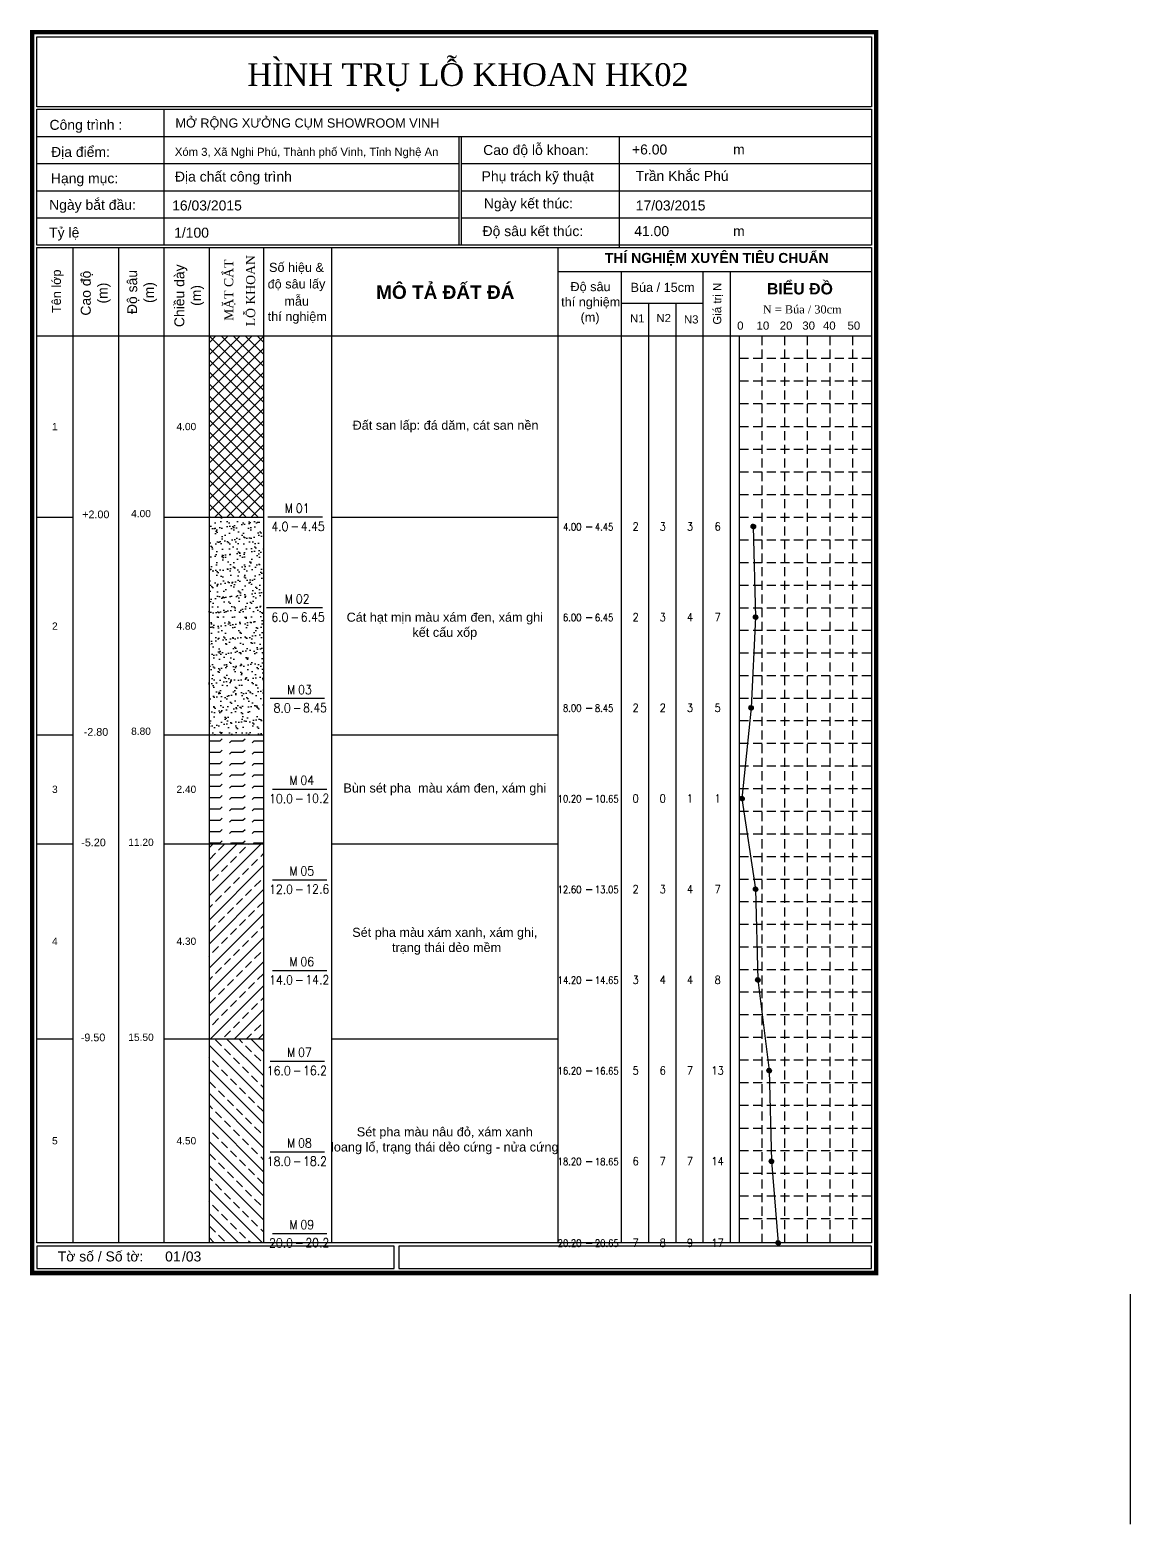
# Model space of a CAD drawing. Extents: x 66 to 2538, y 607 to 1038.
# Drawn here: x 1850.5 to 2093.2, y 609.8 to 939.3 of the extents above; entities that cross this region are included whole.
import ezdxf
from ezdxf.enums import TextEntityAlignment as Align

# ---------------------------------------------------------------- set-up
doc = ezdxf.new("R2010")
doc.units = 0
doc.header["$LTSCALE"] = 8
doc.header["$MEASUREMENT"] = 0
doc.linetypes.add('DASHED2', pattern=[0.375, 0.25, -0.125])
doc.layers.get('0').update_dxf_attribs({"linetype": 'CONTINUOUS'})
doc.layers.get('DEFPOINTS').update_dxf_attribs({"linetype": 'CONTINUOUS'})
for name, color, linetype in [('DUONG', 240, 'CONTINUOUS'), ('TEXT', 1, 'CONTINUOUS'), ('TO1', 2, 'CONTINUOUS')]:
    doc.layers.add(name, color=color, linetype=linetype)
doc.styles.add('ROMANS', font='romans.shx', dxfattribs={"width": 0.88, "height": 2})
doc.styles.get("Standard").update_dxf_attribs({"font": 'VNARIAL.ttf'})
doc.styles.add('VNARIAL', font='VNARIAL.ttf', dxfattribs={"height": 1.6})
doc.styles.add('VNARIALH', font='VHARIAL.ttf', dxfattribs={"height": 2.5})
doc.styles.add('VNTIMEH', font='VHTIME.ttf', dxfattribs={"height": 5})
doc.dimstyles.get("Standard").update_dxf_attribs({"dimtxt": 1.6, "dimasz": 0, "dimexe": 0.18, "dimexo": 0.0625, "dimgap": 0, "dimtad": 0, "dimtih": 1, "dimtoh": 1, "dimlfac": 0.1, "dimzin": 0, "dimdsep": 46, "dimtxsty": 'Standard', "dimblk1": 'NONE', "dimblk2": 'NONE', "dimsah": 1, "dimcen": 0, "dimse1": 1, "dimse2": 1, "dimsd1": 1, "dimsd2": 1, "dimclrd": 8, "dimclre": 8, "dimclrt": 6, "dimadec": 0, "dimazin": 0, "dimtfac": 1, "dimtdec": 4, "dimtofl": 0, "dimtmove": 0, "dimatfit": 3, "dimldrblk": 'NONE', "dimfxl": 1, "dimtolj": 1, "dimtzin": 0, "dimarcsym": 0})

# ---------------------------------------------------------------- blocks, each defined once
blk = doc.blocks.new('*D84')
at = {"layer": 'DEFPOINTS', "color": 0}
for p in [(1885.01, 871.82), (1885.01, 831.82), (1885.01, 831.82)]:
    blk.add_point(p, dxfattribs=at)
at = {"color": 6, "insert": (1885.01, 851.82), "char_height": 1.6, "attachment_point": 5}
blk.add_mtext('\\A1;4.00', dxfattribs=at)
blk = doc.blocks.new('_NONE')
at = {"color": 0, "linetype": 'ByBlock'}
blk.add_circle((0, 0), 0.25, dxfattribs=at)
blk = doc.blocks.new('Spt')
at = {"color": 6}
blk.add_line((6.16, 0), (7.52, 0), dxfattribs=at)
at = {"color": 6, "style": 'ROMANS', "width": 0.85}
blk.add_attdef('TU', text='', height=1.6, dxfattribs=at).set_placement((5.15, -0.01), align=Align.MIDDLE_RIGHT)
blk.add_attdef('DEN', text='', height=1.6, dxfattribs=at).set_placement((8.11, -0.04), align=Align.MIDDLE_LEFT)
at = {"color": 6, "style": 'ROMANS', "width": 0.88}
for tag, p in [('N1', (17.08, 0.05)), ('N2', (23.09, 0.05)), ('N3', (29.07, 0.05)), ('N', (35.18, 0.05))]:
    blk.add_attdef(tag, text='', height=1.8, dxfattribs=at).set_placement(p, align=Align.MIDDLE)
blk = doc.blocks.new('*D85')
at = {"layer": 'DEFPOINTS', "color": 0}
for p in [(1856.01, 871.82), (1856.01, 831.82), (1856.01, 831.82)]:
    blk.add_point(p, dxfattribs=at)
at = {"color": 6, "insert": (1856.01, 851.82), "char_height": 1.6, "attachment_point": 5}
blk.add_mtext('\\A1;1', dxfattribs=at)
blk = doc.blocks.new('*D86')
at = {"layer": 'DEFPOINTS', "color": 0}
for p in [(1856.01, 831.82), (1856.01, 831.82), (1856.01, 783.82)]:
    blk.add_point(p, dxfattribs=at)
at = {"color": 6, "insert": (1856.01, 807.82), "char_height": 1.6, "attachment_point": 5}
blk.add_mtext('\\A1;2', dxfattribs=at)
blk = doc.blocks.new('SAMPLE')
at = {"color": 1}
blk.add_line((-2, 0), (-14, 0), dxfattribs=at)
at = {"color": 6, "style": 'ROMANS', "width": 0.88}
for tag, p in [('SOHIEUMAU', (-7.85, 2)), ('DOSAUMAU2', (-6.76, -2))]:
    blk.add_attdef(tag, text='', height=2, dxfattribs=at).set_placement(p, align=Align.MIDDLE_LEFT)
blk.add_attdef('DOSAUMAU', text='', height=2, dxfattribs=at).set_placement((-9.48, -2.04), align=Align.MIDDLE_RIGHT)
at = {"layer": 'TO1', "color": 6, "style": 'ROMANS', "width": 0.88}
for s, p in [('M', (-9.38, 2)), ('-', (-8.08, -2))]:
    blk.add_text(s, height=2, dxfattribs=at).set_placement(p, align=Align.MIDDLE_CENTER)
blk = doc.blocks.new('*D87')
at = {"layer": 'DEFPOINTS', "color": 0}
for p in [(1885.01, 831.82), (1885.01, 783.82), (1885.01, 783.82)]:
    blk.add_point(p, dxfattribs=at)
at = {"color": 6, "insert": (1885.01, 807.82), "char_height": 1.6, "attachment_point": 5}
blk.add_mtext('\\A1;4.80', dxfattribs=at)
blk = doc.blocks.new('*D88')
at = {"layer": 'DEFPOINTS', "color": 0}
for p in [(1856.01, 783.82), (1856.01, 783.82), (1856.01, 759.82)]:
    blk.add_point(p, dxfattribs=at)
at = {"color": 6, "insert": (1856.01, 771.82), "char_height": 1.6, "attachment_point": 5}
blk.add_mtext('\\A1;3', dxfattribs=at)
blk = doc.blocks.new('*D89')
at = {"layer": 'DEFPOINTS', "color": 0}
for p in [(1885.01, 783.82), (1885.01, 759.82), (1885.01, 759.82)]:
    blk.add_point(p, dxfattribs=at)
at = {"color": 6, "insert": (1885.01, 771.82), "char_height": 1.6, "attachment_point": 5}
blk.add_mtext('\\A1;2.40', dxfattribs=at)
blk = doc.blocks.new('*D90')
at = {"layer": 'DEFPOINTS', "color": 0}
for p in [(1942.01, 831.82), (1942.01, 783.82), (1942.01, 783.82)]:
    blk.add_point(p, dxfattribs=at)
at = {"color": 6, "insert": (1942.01, 807.82), "char_height": 2, "attachment_point": 5}
blk.add_mtext('\\A1;C¸t h¹t mÞn mµu x¸m ®en, x¸m ghi\\PkÕt cÊu xèp', dxfattribs=at)
blk = doc.blocks.new('*D91')
at = {"layer": 'DEFPOINTS', "color": 0}
for p in [(1942.34, 871.82), (1942.01, 831.82), (1942.01, 831.82)]:
    blk.add_point(p, dxfattribs=at)
at = {"color": 6, "insert": (1942.17, 851.82), "char_height": 2, "attachment_point": 5}
blk.add_mtext('\\A1;§Êt san lÊp: ®¸ d¨m, c¸t san nÒn', dxfattribs=at)
blk = doc.blocks.new('*D92')
at = {"layer": 'DEFPOINTS', "color": 0}
for p in [(1942.01, 783.82), (1942.01, 759.82), (1942.01, 759.82)]:
    blk.add_point(p, dxfattribs=at)
at = {"color": 6, "insert": (1942.01, 771.82), "char_height": 2, "attachment_point": 5}
blk.add_mtext('\\A1;Bïn sÐt pha  mµu x¸m ®en, x¸m ghi', dxfattribs=at)
blk = doc.blocks.new('*D93')
at = {"layer": 'DEFPOINTS', "color": 0}
for p in [(1942.01, 759.82), (1942.01, 716.82), (1942.01, 716.82)]:
    blk.add_point(p, dxfattribs=at)
at = {"color": 6, "insert": (1942.01, 738.32), "char_height": 2, "attachment_point": 5}
blk.add_mtext('\\A1;SÐt pha mµu x¸m xanh, x¸m ghi,\\P tr¹ng th¸i dÎo mÒm', dxfattribs=at)
blk = doc.blocks.new('*D94')
at = {"layer": 'DEFPOINTS', "color": 0}
for p in [(1856.01, 759.82), (1856.01, 759.82), (1856.01, 716.82)]:
    blk.add_point(p, dxfattribs=at)
at = {"color": 6, "insert": (1856.01, 738.32), "char_height": 1.6, "attachment_point": 5}
blk.add_mtext('\\A1;4', dxfattribs=at)
blk = doc.blocks.new('*D95')
at = {"layer": 'DEFPOINTS', "color": 0}
for p in [(1885.01, 759.82), (1885.01, 716.82), (1885.01, 716.82)]:
    blk.add_point(p, dxfattribs=at)
at = {"color": 6, "insert": (1885.01, 738.32), "char_height": 1.6, "attachment_point": 5}
blk.add_mtext('\\A1;4.30', dxfattribs=at)
blk = doc.blocks.new('*D96')
at = {"layer": 'DEFPOINTS', "color": 0}
for p in [(1874.86, 832.5), (1875.01, 832.82), (1875.09, 832.79)]:
    blk.add_point(p, dxfattribs=at)
at = {"color": 6, "insert": (1875.01, 832.63), "char_height": 1.6, "attachment_point": 5}
blk.add_mtext('\\A1;4.00', dxfattribs=at)
blk = doc.blocks.new('*D97')
at = {"layer": 'DEFPOINTS', "color": 0}
for p in [(1874.86, 784.5), (1875.01, 784.82), (1875.09, 784.79)]:
    blk.add_point(p, dxfattribs=at)
at = {"color": 6, "insert": (1875.01, 784.63), "char_height": 1.6, "attachment_point": 5}
blk.add_mtext('\\A1;8.80', dxfattribs=at)
blk = doc.blocks.new('*D98')
at = {"layer": 'DEFPOINTS', "color": 0}
for p in [(1874.86, 760), (1875.01, 760.32), (1875.09, 760.29)]:
    blk.add_point(p, dxfattribs=at)
at = {"color": 6, "insert": (1875.01, 760.13), "char_height": 1.6, "attachment_point": 5}
blk.add_mtext('\\A1;11.20', dxfattribs=at)
blk = doc.blocks.new('*D99')
at = {"layer": 'DEFPOINTS', "color": 0}
for p in [(1874.86, 717), (1875.01, 717.32), (1875.09, 717.29)]:
    blk.add_point(p, dxfattribs=at)
at = {"color": 6, "insert": (1875.01, 717.13), "char_height": 1.6, "attachment_point": 5}
blk.add_mtext('\\A1;15.50', dxfattribs=at)
blk = doc.blocks.new('*D100')
at = {"layer": 'DEFPOINTS', "color": 0}
for p in [(1885.01, 716.82), (1885.01, 671.82), (1885.01, 671.82)]:
    blk.add_point(p, dxfattribs=at)
at = {"color": 6, "insert": (1885.01, 694.32), "char_height": 1.6, "attachment_point": 5}
blk.add_mtext('\\A1;4.50', dxfattribs=at)
blk = doc.blocks.new('*D79')
at = {"layer": 'DEFPOINTS', "color": 0}
for p in [(1856.01, 716.82), (1856.01, 716.82), (1856.01, 671.82)]:
    blk.add_point(p, dxfattribs=at)
at = {"color": 6, "insert": (1856.01, 694.32), "char_height": 1.6, "attachment_point": 5}
blk.add_mtext('\\A1;5', dxfattribs=at)
blk = doc.blocks.new('*D81')
at = {"layer": 'DEFPOINTS', "color": 0}
for p in [(1942.01, 716.82), (1942.01, 671.81), (1942.01, 671.81)]:
    blk.add_point(p, dxfattribs=at)
at = {"color": 6, "insert": (1942.01, 694.32), "char_height": 2, "attachment_point": 5}
blk.add_mtext('\\A1;SÐt pha mµu n©u ®á, x¸m xanh \\Ploang læ, tr¹ng th¸i dÎo cøng - nöa cøng', dxfattribs=at)

msp = doc.modelspace()

# ---------------------------------------------------------------- hatches: boundary and pattern name
h = msp.add_hatch()
h.set_pattern_fill('ANSI31', color=1, scale=0.005, style=0)
h.set_pattern_definition([(45, (1512.0048829, -19.9351412), (-0.00044194173824, 0.00044194173824), [])])
h.paths.add_polyline_path([(2009.568, 829.788, 1), (2010.534, 829.788, 1)])
h.paths.add_polyline_path([(2010.283, 829.8, -1), (2009.81, 829.8, -1)], flags=16)
h = msp.add_hatch()
h.set_pattern_fill('ANSI31', color=1, scale=0.005, style=0)
h.set_pattern_definition([(45, (1512.5048829, -39.9351412), (-0.00044194173824, 0.00044194173824), [])])
h.paths.add_polyline_path([(2010.068, 809.788, 1), (2011.034, 809.788, 1)])
h.paths.add_polyline_path([(2010.783, 809.8, -1), (2010.31, 809.8, -1)], flags=16)
h = msp.add_hatch()
h.set_pattern_fill('ANSI31', color=1, scale=0.005, style=0)
h.set_pattern_definition([(45, (1511.5048829, -59.9351412), (-0.00044194173824, 0.00044194173824), [])])
h.paths.add_polyline_path([(2009.068, 789.788, 1), (2010.034, 789.788, 1)])
h.paths.add_polyline_path([(2009.783, 789.8, -1), (2009.31, 789.8, -1)], flags=16)
h = msp.add_hatch()
h.set_pattern_fill('ANSI31', color=1, scale=0.005, style=0)
h.set_pattern_definition([(45, (1509.5048829, -79.9351412), (-0.00044194173824, 0.00044194173824), [])])
h.paths.add_polyline_path([(2007.068, 769.788, 1), (2008.034, 769.788, 1)])
h.paths.add_polyline_path([(2007.783, 769.8, -1), (2007.31, 769.8, -1)], flags=16)
h = msp.add_hatch()
h.set_pattern_fill('ANSI31', color=1, scale=0.005, style=0)
h.set_pattern_definition([(45, (1512.5048829, -99.9351412), (-0.00044194173824, 0.00044194173824), [])])
h.paths.add_polyline_path([(2010.068, 749.788, 1), (2011.034, 749.788, 1)])
h.paths.add_polyline_path([(2010.783, 749.8, -1), (2010.31, 749.8, -1)], flags=16)
h = msp.add_hatch()
h.set_pattern_fill('ANSI31', color=1, scale=0.005, style=0)
h.set_pattern_definition([(45, (1513.0048829, -119.9351412), (-0.00044194173824, 0.00044194173824), [])])
h.paths.add_polyline_path([(2010.568, 729.788, 1), (2011.534, 729.788, 1)])
h.paths.add_polyline_path([(2011.283, 729.8, -1), (2010.81, 729.8, -1)], flags=16)
h = msp.add_hatch()
h.set_pattern_fill('ANSI31', color=1, scale=0.005, style=0)
h.set_pattern_definition([(45, (1515.5048829, -139.9351412), (-0.00044194173824, 0.00044194173824), [])])
h.paths.add_polyline_path([(2013.068, 709.788, 1), (2014.034, 709.788, 1)])
h.paths.add_polyline_path([(2013.783, 709.8, -1), (2013.31, 709.8, -1)], flags=16)
h = msp.add_hatch()
h.set_pattern_fill('ANSI31', color=1, scale=0.005, style=0)
h.set_pattern_definition([(45, (1516.0048829, -159.9351412), (-0.00044194173824, 0.00044194173824), [])])
h.paths.add_polyline_path([(2013.568, 689.788, 1), (2014.534, 689.788, 1)])
h.paths.add_polyline_path([(2014.283, 689.8, -1), (2013.81, 689.8, -1)], flags=16)
h = msp.add_hatch()
h.set_pattern_fill('ANSI31', color=1, scale=0.005, style=0)
h.set_pattern_definition([(45, (1517.5048829, -177.9351412), (-0.00044194173824, 0.00044194173824), [])])
h.paths.add_polyline_path([(2015.068, 671.788, 1), (2016.034, 671.788, 1)])
h.paths.add_polyline_path([(2015.783, 671.8, -1), (2015.31, 671.8, -1)], flags=16)
at = {"layer": 'DUONG'}
h = msp.add_hatch(dxfattribs=at)
h.set_pattern_fill('ANSI37', color=1, scale=15, style=0)
h.set_pattern_definition([(45, (500, 0), (-1.3258252, 1.3258252), []), (135, (500, 0), (-1.3258252, -1.3258252), [])])
h.paths.add_polyline_path([(1890.009, 831.823), (1902.009, 831.823), (1902.009, 871.823), (1890.009, 871.823)])
h = msp.add_hatch(dxfattribs=at)
h.set_pattern_fill('AR-SAND', color=1, scale=1.2, style=0)
h.set_pattern_definition([(37.5, (500, 0), (-0.075592, 2.3121885), [0, -1.824, 0, -2.04, 0, -1.95]), (7.5, (500, 0), (2.123732, 3.386575), [0, -0.984, 0, -1.644, 0, -0.63]), (327.5, (498.524, 0), (3.7369702, 0.0067909), [0, -0.6, 0, -2.16, 0, -2.82]), (317.5, (498.524, 0), (3.607352, 1.0532107), [0, -0.3, 0, -1.416, 0, -1.62])])
h.paths.add_polyline_path([(1890.009, 783.823), (1902.009, 783.823), (1902.009, 831.823), (1890.009, 831.823)])
h = msp.add_hatch(dxfattribs=at)
h.set_pattern_fill('FLEX', color=1, scale=10, style=0)
h.set_pattern_definition([(0, (500, 0), (0, 2.5), [2.5, -2.5]), (45, (502.5, 0), (1e-16, 2.5), [0.625, -2.285534, 0.625, -3.535534])])
h.paths.add_polyline_path([(1890.009, 759.823), (1902.009, 759.823), (1902.009, 783.823), (1890.009, 783.823)])
h = msp.add_hatch(dxfattribs=at)
h.set_pattern_fill('ANSI33', color=1, scale=15, style=0)
h.set_pattern_definition([(45, (500, 0), (-2.65165, 2.65165), []), (45, (502.6517, 0), (-2.65165, 2.65165), [1.875, -0.9375])])
h.paths.add_polyline_path([(1902.009, 759.823), (1890.009, 759.823), (1890.009, 716.823), (1902.009, 716.823)])
h = msp.add_hatch(dxfattribs=at)
h.set_pattern_fill('ANSI33', color=1, scale=15, angle=90, style=0)
h.set_pattern_definition([(135, (500, 0), (-2.65165, -2.65165), []), (135, (500, 2.6517), (-2.65165, -2.65165), [1.875, -0.9375])])
h.paths.add_polyline_path([(1902.009, 716.823), (1890.009, 716.823), (1890.009, 671.818), (1902.009, 671.817)])

# ---------------------------------------------------------------- linework, layer by layer
at = {"color": 5, "linetype": 'Continuous'}
for p, q in [((1852.009, 915.823), (1945.7, 915.823)), ((1852.009, 915.823), (1945.7, 915.823)), ((1945.7, 915.823), (2036.152, 915.823)), ((1945.7, 915.823), (2036.152, 915.823)), ((1852.009, 909.823), (1945.2, 909.823)), ((1852.009, 909.823), (1945.2, 909.823)), ((1945.7, 909.823), (2036.152, 909.823)), ((1945.7, 909.823), (2036.152, 909.823)), ((1852.009, 903.823), (1945.2, 903.823)), ((1852.009, 903.823), (1945.2, 903.823)), ((1945.7, 903.823), (2036.152, 903.823)), ((1945.7, 903.823), (2036.152, 903.823)), ((1852.009, 897.823), (1945.2, 897.823)), ((1852.009, 897.823), (1945.2, 897.823)), ((1945.7, 897.823), (2036.152, 897.823)), ((1945.7, 897.823), (2036.152, 897.823))]:
    msp.add_line(p, q, dxfattribs=at)
at = {"color": 5}
for p, q in [((1945.2, 891.823), (1945.2, 915.823)), ((1945.2, 891.823), (1945.2, 915.823)), ((1945.7, 891.823), (1945.7, 915.823)), ((1945.7, 891.823), (1945.7, 915.823)), ((1980.512, 891.323), (1980.512, 915.823)), ((1980.512, 891.323), (1980.512, 915.823)), ((1967.009, 671.799), (1967.009, 891.323)), ((1967.009, 671.799), (1967.009, 891.323)), ((1967.009, 886.023), (2036.152, 886.023)), ((1967.009, 886.023), (2036.152, 886.023)), ((1981.009, 671.799), (1981.009, 886.023)), ((1981.009, 671.799), (1981.009, 886.023)), ((1999.009, 671.799), (1999.009, 886.023)), ((1999.009, 671.799), (1999.009, 886.023)), ((2005.009, 671.799), (2005.009, 886.023)), ((2005.009, 671.799), (2005.009, 886.023)), ((1981.009, 879.023), (1999.009, 879.023)), ((1981.009, 879.023), (1999.009, 879.023)), ((1987.009, 671.799), (1987.009, 879.023)), ((1987.009, 671.799), (1987.009, 879.023)), ((1993.009, 671.799), (1993.009, 879.023)), ((1993.009, 671.799), (1993.009, 879.023)), ((1852.009, 871.823), (2036.152, 871.823)), ((1852.009, 871.823), (2036.152, 871.823)), ((2007.009, 671.799), (2007.009, 871.823)), ((2007.009, 671.799), (2007.009, 871.823)), ((1852.009, 831.823), (1860.009, 831.823)), ((1880.009, 831.823), (1902.009, 831.823)), ((1917.009, 831.823), (1967.009, 831.823)), ((1852.009, 783.823), (1860.009, 783.823)), ((1880.009, 783.823), (1902.009, 783.823)), ((1917.009, 783.823), (1967.009, 783.823)), ((1852.009, 759.823), (1860.009, 759.823)), ((1880.009, 759.823), (1902.009, 759.823)), ((1917.009, 759.823), (1967.009, 759.823)), ((1852.009, 716.823), (1860.009, 716.823)), ((1880.009, 716.823), (1902.009, 716.823)), ((1917.009, 716.823), (1967.009, 716.823))]:
    msp.add_line(p, q, dxfattribs=at)
at = {"color": 3, "linetype": 'DASHED2'}
for p, q in [((2012.009, 671.799), (2012.009, 871.823)), ((2012.009, 671.799), (2012.009, 871.823)), ((2017.009, 671.799), (2017.009, 871.823)), ((2017.009, 671.799), (2017.009, 871.823)), ((2022.009, 671.799), (2022.009, 871.823)), ((2022.009, 671.799), (2022.009, 871.823)), ((2027.009, 671.799), (2027.009, 871.823)), ((2027.009, 671.799), (2027.009, 871.823)), ((2032.009, 671.799), (2032.009, 871.823)), ((2032.009, 671.799), (2032.009, 871.823)), ((2007.009, 866.876), (2036.152, 866.876)), ((2007.009, 866.876), (2036.152, 866.876)), ((2007.009, 861.876), (2036.152, 861.876)), ((2007.009, 861.876), (2036.152, 861.876)), ((2007.009, 856.876), (2036.152, 856.876)), ((2007.009, 856.876), (2036.152, 856.876)), ((2007.009, 851.876), (2036.152, 851.876)), ((2007.009, 851.876), (2036.152, 851.876)), ((2007.009, 846.876), (2036.152, 846.876)), ((2007.009, 846.876), (2036.152, 846.876)), ((2007.009, 841.876), (2036.152, 841.876)), ((2007.009, 841.876), (2036.152, 841.876)), ((2007.009, 836.876), (2036.152, 836.876)), ((2007.009, 836.876), (2036.152, 836.876)), ((2007.009, 831.876), (2036.152, 831.876)), ((2007.009, 831.876), (2036.152, 831.876)), ((2007.009, 826.876), (2036.152, 826.876)), ((2007.009, 826.876), (2036.152, 826.876)), ((2007.009, 821.876), (2036.152, 821.876)), ((2007.009, 821.876), (2036.152, 821.876)), ((2007.009, 816.876), (2036.152, 816.876)), ((2007.009, 816.876), (2036.152, 816.876)), ((2007.009, 811.876), (2036.152, 811.876)), ((2007.009, 811.876), (2036.152, 811.876)), ((2007.009, 806.928), (2036.152, 806.928)), ((2007.009, 806.928), (2036.152, 806.928)), ((2007.009, 801.928), (2036.152, 801.928)), ((2007.009, 801.928), (2036.152, 801.928)), ((2007.009, 796.928), (2036.152, 796.928)), ((2007.009, 796.928), (2036.152, 796.928)), ((2007.009, 791.928), (2036.152, 791.928)), ((2007.009, 791.928), (2036.152, 791.928)), ((2007.009, 786.981), (2036.152, 786.981)), ((2007.009, 786.981), (2036.152, 786.981)), ((2007.009, 781.981), (2036.152, 781.981)), ((2007.009, 781.981), (2036.152, 781.981)), ((2007.009, 776.981), (2036.152, 776.981)), ((2007.009, 776.981), (2036.152, 776.981)), ((2007.009, 771.981), (2036.152, 771.981)), ((2007.009, 771.981), (2036.152, 771.981)), ((2007.009, 767.033), (2036.152, 767.033)), ((2007.009, 767.033), (2036.152, 767.033)), ((2007.009, 762.033), (2036.152, 762.033)), ((2007.009, 762.033), (2036.152, 762.033)), ((2007.009, 757.033), (2036.152, 757.033)), ((2007.009, 757.033), (2036.152, 757.033)), ((2007.009, 752.033), (2036.152, 752.033)), ((2007.009, 752.033), (2036.152, 752.033)), ((2007.009, 747.085), (2036.152, 747.085)), ((2007.009, 747.085), (2036.152, 747.085)), ((2007.009, 742.085), (2036.152, 742.085)), ((2007.009, 742.085), (2036.152, 742.085)), ((2007.009, 737.085), (2036.152, 737.085)), ((2007.009, 737.085), (2036.152, 737.085)), ((2007.009, 732.085), (2036.152, 732.085)), ((2007.009, 732.085), (2036.152, 732.085)), ((2007.009, 727.138), (2036.152, 727.138)), ((2007.009, 727.138), (2036.152, 727.138)), ((2007.009, 722.138), (2036.152, 722.138)), ((2007.009, 722.138), (2036.152, 722.138)), ((2007.009, 717.138), (2036.152, 717.138)), ((2007.009, 717.138), (2036.152, 717.138)), ((2007.009, 712.138), (2036.152, 712.138)), ((2007.009, 712.138), (2036.152, 712.138)), ((2007.009, 707.138), (2036.152, 707.138)), ((2007.009, 707.138), (2036.152, 707.138)), ((2007.009, 702.138), (2036.152, 702.138)), ((2007.009, 702.138), (2036.152, 702.138)), ((2007.009, 697.138), (2036.152, 697.138)), ((2007.009, 697.138), (2036.152, 697.138)), ((2007.009, 692.19), (2036.152, 692.19)), ((2007.009, 692.19), (2036.152, 692.19)), ((2007.009, 687.19), (2036.152, 687.19)), ((2007.009, 687.19), (2036.152, 687.19)), ((2007.009, 682.19), (2036.152, 682.19)), ((2007.009, 682.19), (2036.152, 682.19)), ((2007.009, 677.19), (2036.152, 677.19)), ((2007.009, 677.19), (2036.152, 677.19))]:
    msp.add_line(p, q, dxfattribs=at)
at = {"color": 8}
msp.add_line((2093.152, 660.473), (2093.152, 609.784), dxfattribs=at)
msp.add_line((2093.152, 660.473), (2093.152, 609.784), dxfattribs=at)
at = {"color": 1, "const_width": 1}
msp.add_lwpolyline([(1851, 665.141), (2037.152, 665.141), (2037.152, 938.805), (1851, 938.805)], close=True, dxfattribs=at)
msp.add_lwpolyline([(1851, 665.141), (2037.152, 665.141), (2037.152, 938.805), (1851, 938.805)], close=True, dxfattribs=at)
at = {"color": 5}
for points in [[(1852.009, 937.805), (2036.152, 937.805), (2036.152, 922.323), (1852.009, 922.323)], [(1852.009, 937.805), (2036.152, 937.805), (2036.152, 922.323), (1852.009, 922.323)], [(1852.009, 921.823), (2036.152, 921.823), (2036.152, 891.823), (1852.009, 891.823)], [(1852.009, 921.823), (2036.152, 921.823), (2036.152, 891.823), (1852.009, 891.823)], [(1852.009, 891.323), (2036.152, 891.323), (2036.152, 671.799), (1852.009, 671.823)], [(1852.009, 891.323), (2036.152, 891.323), (2036.152, 671.799), (1852.009, 671.823)], [(1852.009, 666.141), (1930.848, 666.141), (1930.848, 671.099), (1852.009, 671.099)], [(1852.009, 666.141), (1930.848, 666.141), (1930.848, 671.099), (1852.009, 671.099)], [(1931.848, 666.141), (2036.152, 666.141), (2036.152, 671.099), (1931.848, 671.099)], [(1931.848, 666.141), (2036.152, 666.141), (2036.152, 671.099), (1931.848, 671.099)]]:
    msp.add_lwpolyline(points, close=True, dxfattribs=at)
for points in [[(1880.009, 921.823), (1880.009, 891.823)], [(1880.009, 921.823), (1880.009, 891.823)], [(1860.009, 891.323), (1860.009, 671.822)], [(1860.009, 891.323), (1860.009, 671.822)], [(1870.009, 891.323), (1870.009, 671.821)], [(1870.009, 891.323), (1870.009, 671.821)], [(1880.009, 891.323), (1880.009, 671.82)], [(1880.009, 891.323), (1880.009, 671.82)], [(1890.009, 891.323), (1890.009, 671.818)], [(1890.009, 891.323), (1890.009, 671.818)], [(1902.009, 891.323), (1902.009, 671.817)], [(1917.009, 891.323), (1917.009, 671.815)], [(1917.009, 891.323), (1917.009, 671.815)]]:
    msp.add_lwpolyline(points, dxfattribs=at)
at = {"color": 1}
for centre, radius in [((2010.051, 829.788), 0.483), ((2010.047, 829.8), 0.237), ((2010.551, 809.788), 0.483), ((2010.547, 809.8), 0.237), ((2009.551, 789.788), 0.483), ((2009.547, 789.8), 0.237), ((2007.551, 769.788), 0.483), ((2007.547, 769.8), 0.237), ((2010.551, 749.788), 0.483), ((2010.547, 749.8), 0.237), ((2011.051, 729.788), 0.483), ((2011.047, 729.8), 0.237), ((2013.551, 709.788), 0.483), ((2013.547, 709.8), 0.237), ((2014.051, 689.788), 0.483), ((2014.047, 689.8), 0.237), ((2015.551, 671.788), 0.483), ((2015.547, 671.8), 0.237)]:
    msp.add_circle(centre, radius, dxfattribs=at)
for p in [(2010.047, 829.8), (2010.547, 809.8), (2009.547, 789.8), (2007.547, 769.8), (2010.547, 749.8), (2011.047, 729.8), (2013.547, 709.8), (2014.047, 689.8), (2015.547, 671.8)]:
    msp.add_point(p, dxfattribs=at)
at = {"layer": 'DUONG', "color": 1}
for p, q in [((2010.047, 829.8), (2010.547, 809.8)), ((1915.009, 811.823), (1902.652, 811.823)), ((2010.547, 809.8), (2009.547, 789.8)), ((2009.547, 789.8), (2007.547, 769.8)), ((2007.547, 769.8), (2010.547, 749.8)), ((2010.547, 749.8), (2011.047, 729.8)), ((2011.047, 729.8), (2013.547, 709.8)), ((2013.547, 709.8), (2014.047, 689.8)), ((2014.047, 689.8), (2015.547, 671.8))]:
    msp.add_line(p, q, dxfattribs=at)

# ---------------------------------------------------------------- block references
at = {"color": 1}
for name, p, values in [('SAMPLE', (1917.009, 831.823), {'SOHIEUMAU': '01', 'DOSAUMAU': '4.0', 'DOSAUMAU2': '4.45'}), ('Spt', (1966.999, 829.732), {'TU': '4.00', 'DEN': '4.45', 'N1': '2', 'N2': '3', 'N3': '3', 'N': '6'}), ('SAMPLE', (1917.009, 811.823), {'SOHIEUMAU': '02', 'DOSAUMAU': '6.0', 'DOSAUMAU2': '6.45'}), ('Spt', (1966.999, 809.732), {'TU': '6.00', 'DEN': '6.45', 'N1': '2', 'N2': '3', 'N3': '4', 'N': '7'}), ('SAMPLE', (1917.509, 791.823), {'SOHIEUMAU': '03', 'DOSAUMAU': '8.0', 'DOSAUMAU2': '8.45'}), ('Spt', (1966.999, 789.759), {'TU': '8.00', 'DEN': '8.45', 'N1': '2', 'N2': '2', 'N3': '3', 'N': '5'}), ('SAMPLE', (1918.009, 771.823), {'SOHIEUMAU': '04', 'DOSAUMAU': '10.0', 'DOSAUMAU2': '10.2'}), ('Spt', (1966.999, 769.759), {'TU': '10.20', 'DEN': '10.65', 'N1': '0', 'N2': '0', 'N3': '1', 'N': '1'}), ('SAMPLE', (1918.009, 751.823), {'SOHIEUMAU': '05', 'DOSAUMAU': '12.0', 'DOSAUMAU2': '12.6'}), ('Spt', (1966.999, 749.759), {'TU': '12.60', 'DEN': '13.05', 'N1': '2', 'N2': '3', 'N3': '4', 'N': '7'}), ('SAMPLE', (1918.009, 731.823), {'SOHIEUMAU': '06', 'DOSAUMAU': '14.0', 'DOSAUMAU2': '14.2'}), ('Spt', (1966.999, 729.759), {'TU': '14.20', 'DEN': '14.65', 'N1': '3', 'N2': '4', 'N3': '4', 'N': '8'}), ('SAMPLE', (1917.509, 711.823), {'SOHIEUMAU': '07', 'DOSAUMAU': '16.0', 'DOSAUMAU2': '16.2'}), ('Spt', (1966.999, 709.759), {'TU': '16.20', 'DEN': '16.65', 'N1': '5', 'N2': '6', 'N3': '7', 'N': '13'}), ('SAMPLE', (1917.509, 691.823), {'SOHIEUMAU': '08', 'DOSAUMAU': '18.0', 'DOSAUMAU2': '18.2'}), ('Spt', (1966.999, 689.759), {'TU': '18.20', 'DEN': '18.65', 'N1': '6', 'N2': '7', 'N3': '7', 'N': '14'}), ('SAMPLE', (1918.009, 673.823), {'SOHIEUMAU': '09', 'DOSAUMAU': '20.0', 'DOSAUMAU2': '20.2'}), ('Spt', (1966.999, 671.759), {'TU': '20.20', 'DEN': '20.65', 'N1': '7', 'N2': '8', 'N3': '9', 'N': '17'})]:
    msp.add_blockref(name, p, dxfattribs=at).add_auto_attribs(values)

# ---------------------------------------------------------------- texts
for s, height, style, p in [('h×nh trô Lç khoan HK02', 5, 'VNTIMEH', (1898.464, 926.945)), ('C«ng tr×nh :', 2.2, 'VNARIAL', (1854.826, 917.266)), ('C«ng tr×nh :', 2.2, 'VNARIAL', (1854.826, 917.266)), ('§Þa ®iÓm:', 2.2, 'VNARIAL', (1855.178, 911.283)), ('Cao ®é lç khoan:', 2.2, 'VNARIAL', (1950.469, 911.721)), ('H¹ng môc:', 2.2, 'VNARIAL', (1855.125, 905.48)), ('Phô tr¸ch kü thuËt', 2.2, 'VNARIAL', (1950.125, 905.928)), ('Ngµy b¾t ®Çu:', 2.2, 'VNARIAL', (1854.744, 899.623)), ('Ngµy kÕt thóc:', 2.2, 'VNARIAL', (1950.625, 899.928)), ('Tû lÖ ', 2.2, 'VNARIAL', (1854.749, 893.512)), ('§é s©u kÕt thóc:', 2.2, 'VNARIAL', (1950.33, 893.827)), ('Sè hiÖu & ', 2, 'VNARIAL', (1903.246, 885.933)), ('Sè hiÖu & ', 2, 'VNARIAL', (1903.246, 885.933)), ('®é s©u lÊy ', 2, 'VNARIAL', (1902.932, 882.285)), ('®é s©u lÊy ', 2, 'VNARIAL', (1902.932, 882.285)), ('§é s©u ', 2, 'VNARIAL', (1969.722, 881.686)), ('§é s©u ', 2, 'VNARIAL', (1969.722, 881.686)), ('Bóa / 15cm', 2, 'VNARIAL', (1982.971, 881.527)), ('Bóa / 15cm', 2, 'VNARIAL', (1982.971, 881.527)), ('mÉu', 2, 'VNARIAL', (1906.626, 878.484)), ('mÉu', 2, 'VNARIAL', (1906.626, 878.484)), ('thÝ nghiÖm', 2, 'VNARIAL', (1967.668, 878.309)), ('thÝ nghiÖm', 2, 'VNARIAL', (1967.668, 878.309)), ('thÝ nghiÖm', 2, 'VNARIAL', (1902.956, 875.107)), ('thÝ nghiÖm', 2, 'VNARIAL', (1902.956, 875.107)), ('(m)', 2, 'VNARIAL', (1971.954, 874.942)), ('(m)', 2, 'VNARIAL', (1971.954, 874.942)), ('N1', 1.8, 'VNARIAL', (1982.855, 874.793)), ('N1', 1.8, 'VNARIAL', (1982.855, 874.793)), ('N2', 1.8, 'VNARIAL', (1988.675, 874.855)), ('N2', 1.8, 'VNARIAL', (1988.675, 874.855)), ('N3', 1.8, 'VNARIAL', (1994.742, 874.556)), ('N3', 1.8, 'VNARIAL', (1994.742, 874.556)), ('Tê sè / Sè tê: ', 2.2, 'VNARIAL', (1856.638, 667.708)), ('Tê sè / Sè tê: ', 2.2, 'VNARIAL', (1856.638, 667.708)), ('/03', 2.2, 'VNARIAL', (1884.031, 667.708))]:
    msp.add_text(s, height=height, dxfattribs=dict(at, style=style)).set_placement(p)
at = {"color": 1, "style": 'VNARIAL'}
msp.add_text('Xãm 3, X· Nghi Phó, Thµnh phè Vinh, TØnh NghÖ An', height=1.782, dxfattribs=at).set_placement((1882.472, 910.99), align=Align.BOTTOM_LEFT)
at = {"color": 1}
for s, height, style, p in [('ChiÒu dµy ', 2.2, 'VNARIAL', (1884.565, 873.753)), ('ChiÒu dµy ', 2.2, 'VNARIAL', (1884.565, 873.753)), ('mÆt c¾t ', 2, 'VNTIMEH', (1895.349, 875.14)), ('mÆt c¾t ', 2, 'VNTIMEH', (1895.349, 875.14)), ('lç khoan', 2, 'VNTIMEH', (1900.183, 873.937)), ('lç khoan', 2, 'VNTIMEH', (1900.183, 873.937)), ('Tªn líp', 2, 'VNARIAL', (1857.344, 876.867)), ('Tªn líp', 2, 'VNARIAL', (1857.344, 876.867)), ('Cao ®é ', 2.2, 'VNARIAL', (1863.925, 876.29)), ('Cao ®é ', 2.2, 'VNARIAL', (1863.925, 876.29)), ('(m)', 2.2, 'VNARIAL', (1867.629, 878.962)), ('(m)', 2.2, 'VNARIAL', (1867.629, 878.962)), ('§é s©u ', 2.2, 'VNARIAL', (1874.156, 876.625)), ('§é s©u ', 2.2, 'VNARIAL', (1874.156, 876.625)), ('(m)', 2.2, 'VNARIAL', (1877.86, 879.08)), ('(m)', 2.2, 'VNARIAL', (1877.86, 879.08)), ('Gi¸ trÞ N', 1.8, 'VNARIAL', (2002.974, 874.319)), ('Gi¸ trÞ N', 1.8, 'VNARIAL', (2002.974, 874.319)), ('(m)', 2.2, 'VNARIAL', (1888.269, 878.431)), ('(m)', 2.2, 'VNARIAL', (1888.269, 878.431))]:
    msp.add_text(s, height=height, rotation=90, dxfattribs=dict(at, style=style)).set_placement(p)
for s, insert, char_height, width, attachment_point, style in [('\\f.VnArialH|b1|i0|c0|p34;thÝ nghiÖm xuyªn tiªu chuÈn', (2001.978, 888.731), 2.2, 50.79092, 5, 'VNARIAL'), ('\\f.VnArialH|b1|i0|c0|p34;thÝ nghiÖm xuyªn tiªu chuÈn', (2001.978, 888.731), 2.2, 50.79092, 5, 'VNARIAL'), ('\\f.VnArialH|b1|i0|c0|p34;M« t¶ ®Êt ®¸', (1942.112, 881.454), 3, 39.7313, 5, 'VNARIALH'), ('\\f.VnArialH|b1|i0|c0|p34;M« t¶ ®Êt ®¸', (1942.112, 881.454), 3, 39.7313, 5, 'VNARIALH'), ('\\f.VnArialH|b1|i0|c0|p34;biÓu ®å', (2020.324, 882.201), 2.5, 17.3794, 5, 'VNARIAL'), ('\\f.VnArialH|b1|i0|c0|p34;biÓu ®å', (2020.324, 882.201), 2.5, 17.3794, 5, 'VNARIAL'), ('\\f.VnTime|b0|i0|c0|p34;N = Bóa / 30cm', (2029.543, 877.654), 1.8, 18.7686, 6, 'VNTIMEH'), ('\\f.VnTime|b0|i0|c0|p34;N = Bóa / 30cm', (2029.543, 877.654), 1.8, 18.7686, 6, 'VNTIMEH'), ('0', (2007.191, 874.08), 1.8, 2.31179, 5, 'VNARIAL'), ('0', (2007.191, 874.08), 1.8, 2.31179, 5, 'VNARIAL'), ('10', (2012.176, 874.08), 1.8, 2.3118, 5, 'VNARIAL'), ('10', (2012.176, 874.08), 1.8, 2.3118, 5, 'VNARIAL'), ('20', (2017.271, 874.08), 1.8, 2.3118, 5, 'VNARIAL'), ('20', (2017.271, 874.08), 1.8, 2.3118, 5, 'VNARIAL'), ('30', (2022.256, 874.08), 1.8, 2.3118, 5, 'VNARIAL'), ('30', (2022.256, 874.08), 1.8, 2.3118, 5, 'VNARIAL'), ('40', (2026.809, 874.08), 1.8, 2.3118, 5, 'VNARIAL'), ('40', (2026.809, 874.08), 1.8, 2.3118, 5, 'VNARIAL'), ('50', (2032.228, 874.08), 1.8, 2.3118, 5, 'VNARIAL'), ('50', (2032.228, 874.08), 1.8, 2.3118, 5, 'VNARIAL')]:
    msp.add_mtext(s, dxfattribs=dict(at, insert=insert, char_height=char_height, width=width, attachment_point=attachment_point, style=style))
at = {"layer": 'TEXT', "color": 1}
for s, height, style, p in [('më réng x\xadëng côm showroom vinh', 2, 'VNARIALH', (1882.599, 917.17)), ('+6.00', 2.2, 'VNARIAL', (1983.29, 911.17)), ('m', 2.2, 'VNARIAL', (2005.592, 911.17)), ('§Þa chÊt c«ng tr×nh', 2.2, 'VNARIAL', (1882.488, 905.197)), ('TrÇn Kh¾c Phó', 2.2, 'VNARIAL', (1984.092, 905.353)), ('16/03/2015', 2.2, 'VNARIAL', (1881.872, 898.823)), ('17/03/2015', 2.2, 'VNARIAL', (1984.119, 898.823)), ('1/100', 2.2, 'VNARIAL', (1882.308, 892.823)), ('41.00', 2.2, 'VNARIAL', (1983.79, 893.17)), ('m', 2.2, 'VNARIAL', (2005.592, 893.17)), ('m', 2.2, 'VNARIAL', (2005.592, 893.17)), ('01', 2.2, 'VNARIAL', (1880.324, 667.05))]:
    msp.add_text(s, height=height, dxfattribs=dict(at, style=style)).set_placement(p, align=Align.BOTTOM_LEFT)
at = {"layer": 'TO1', "color": 6, "style": 'VNARIAL'}
for s, p in [('+2.00', (1865.034, 832.456)), ('-2.80', (1865.077, 784.483)), ('-5.20', (1864.534, 760.116)), ('-9.50', (1864.427, 717.114))]:
    msp.add_text(s, height=1.7, dxfattribs=at).set_placement(p, align=Align.MIDDLE_CENTER)

# ---------------------------------------------------------------- dimensions: what is measured, and where the dimension line sits
at = {"color": 2}
for p1, p2, text, picture, middle in [((1856.009, 871.823), (1856.009, 831.823), '1', '*D85', (1856.009, 851.823)), ((1856.009, 783.823), (1856.009, 831.823), '2', '*D86', (1856.009, 807.823)), ((1856.009, 759.823), (1856.009, 783.823), '3', '*D88', (1856.009, 771.823)), ((1856.009, 716.823), (1856.009, 759.823), '4', '*D94', (1856.009, 738.323)), ((1856.008, 671.823), (1856.009, 716.823), '5', '*D79', (1856.009, 694.323))]:
    dim = msp.add_aligned_dim(p1=p1, p2=p2, distance=0, text=text, dimstyle='Standard', dxfattribs=at)
    dim.commit()
    dim.dimension.update_dxf_attribs({"geometry": picture, "text_midpoint": middle})
for p1, p2, picture, middle in [((1885.009, 871.823), (1885.009, 831.823), '*D84', (1885.009, 851.823)), ((1885.009, 831.823), (1885.009, 783.823), '*D87', (1885.009, 807.823)), ((1885.009, 783.823), (1885.009, 759.823), '*D89', (1885.009, 771.823)), ((1885.009, 759.823), (1885.009, 716.823), '*D95', (1885.009, 738.323)), ((1885.009, 716.823), (1885.009, 671.819), '*D100', (1885.009, 694.321))]:
    dim = msp.add_aligned_dim(p1=p1, p2=p2, distance=0, dimstyle='Standard', dxfattribs=at)
    dim.commit()
    dim.dimension.update_dxf_attribs({"geometry": picture, "text_midpoint": middle})
for p1, p2, text, picture, middle in [((1942.338, 871.823), (1942.009, 831.823), '§Êt san lÊp: ®¸ d¨m, c¸t san nÒn', '*D91', (1942.173, 851.823)), ((1942.009, 831.823), (1942.009, 783.823), 'C¸t h¹t mÞn mµu x¸m ®en, x¸m ghi\\PkÕt cÊu xèp', '*D90', (1942.009, 807.823)), ((1942.009, 783.823), (1942.009, 759.823), 'Bïn sÐt pha  mµu x¸m ®en, x¸m ghi', '*D92', (1942.009, 771.823)), ((1942.009, 759.823), (1942.009, 716.823), 'SÐt pha mµu x¸m xanh, x¸m ghi,\\P tr¹ng th¸i dÎo mÒm', '*D93', (1942.009, 738.323)), ((1942.009, 716.823), (1942.008, 671.811), 'SÐt pha mµu n©u ®á, x¸m xanh \\Ploang læ, tr¹ng th¸i dÎo cøng - nöa cøng', '*D81', (1942.009, 694.317))]:
    dim = msp.add_aligned_dim(p1=p1, p2=p2, distance=0, text=text, dimstyle='Standard', override={"dimtxt": 2}, dxfattribs=at)
    dim.commit()
    dim.dimension.update_dxf_attribs({"geometry": picture, "text_midpoint": middle})
for base, p1, p2, text, picture, middle in [((1875.085, 832.788), (1874.86, 832.5), (1875.009, 832.823), '4.00', '*D96', (1875.011, 832.627)), ((1875.085, 784.788), (1874.86, 784.5), (1875.009, 784.823), '8.80', '*D97', (1875.011, 784.627)), ((1875.085, 760.288), (1874.86, 760), (1875.009, 760.323), '11.20', '*D98', (1875.011, 760.127)), ((1875.085, 717.288), (1874.86, 717), (1875.009, 717.323), '15.50', '*D99', (1875.011, 717.127))]:
    dim = msp.add_linear_dim(base=base, p1=p1, p2=p2, angle=65.31163, text=text, dimstyle='Standard', dxfattribs=at)
    dim.commit()
    dim.dimension.update_dxf_attribs({"geometry": picture, "text_midpoint": middle, "dimtype": 161})

doc.saveas('drawing.dxf')
